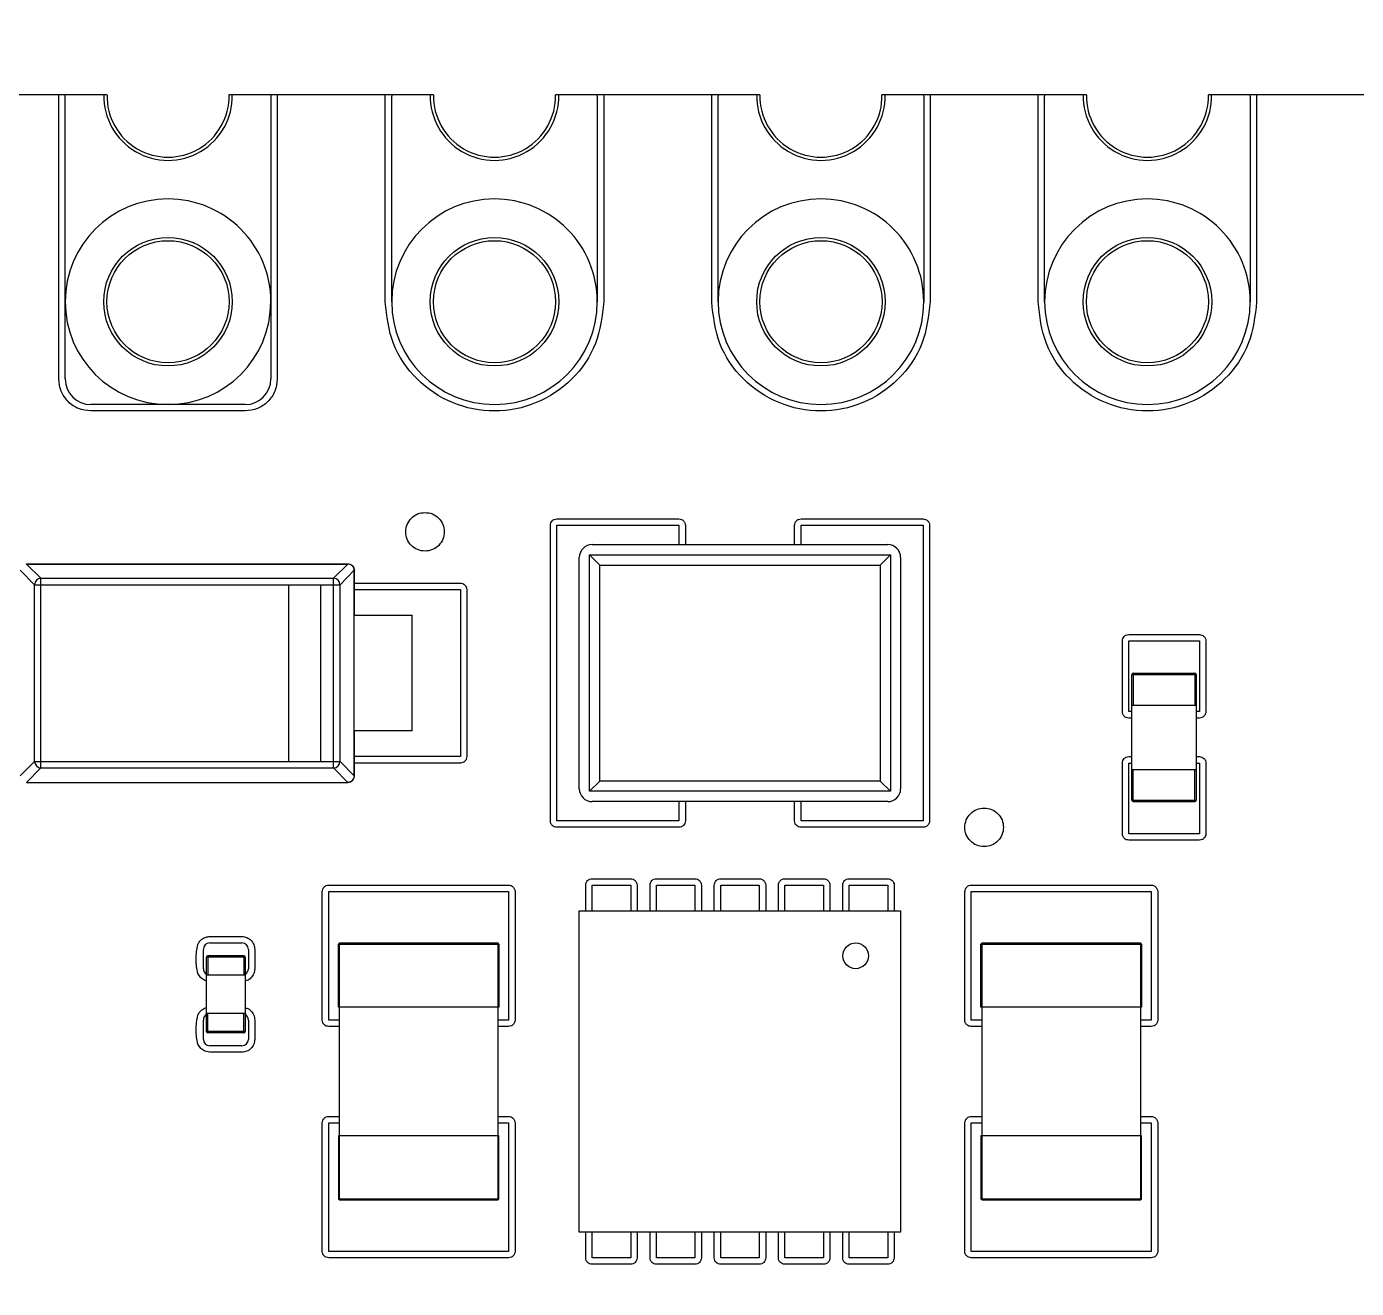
# Model space of a CAD drawing. Header units: millimetres. Extents: x -45 to 54, y -60 to 45.
# Drawn here: x -32.05 to -21.7, y 14.03 to 23.85 of the extents above; entities that cross this region are included whole.
import ezdxf

# ---------------------------------------------------------------- set-up
doc = ezdxf.new("R2010")
doc.units = ezdxf.units.MM

msp = doc.modelspace()

# ---------------------------------------------------------------- linework, layer by layer
at = {"color": 7, "linetype": 'Continuous', "lineweight": 25}
for p, q in [((-31.795, 23.318), (-32.636, 23.318)), ((-31.795, 21.108), (-31.795, 23.318)), ((-31.42, 23.318), (-31.794, 23.318)), ((-31.745, 21.108), (-31.745, 23.318)), ((-30.097, 23.318), (-30.471, 23.318)), ((-30.145, 23.318), (-30.145, 21.108)), ((-29.255, 23.318), (-30.095, 23.318)), ((-30.095, 23.318), (-30.095, 21.108)), ((-29.255, 23.308), (-29.255, 23.318)), ((-29.255, 21.708), (-29.255, 23.308)), ((-28.88, 23.318), (-29.254, 23.318)), ((-29.205, 21.708), (-29.205, 23.308)), ((-27.557, 23.318), (-27.931, 23.318)), ((-27.605, 23.308), (-27.605, 21.708)), ((-26.715, 23.318), (-27.556, 23.318)), ((-27.556, 23.318), (-27.555, 23.308)), ((-27.555, 23.308), (-27.555, 21.708)), ((-26.715, 23.308), (-26.715, 23.318)), ((-26.715, 21.708), (-26.715, 23.308)), ((-26.34, 23.318), (-26.714, 23.318)), ((-26.665, 21.708), (-26.665, 23.308)), ((-25.017, 23.318), (-25.391, 23.318)), ((-25.065, 23.308), (-25.065, 21.708)), ((-24.175, 23.318), (-25.016, 23.318)), ((-25.016, 23.318), (-25.015, 23.308)), ((-25.015, 23.308), (-25.015, 21.708)), ((-24.175, 23.308), (-24.175, 23.318)), ((-24.175, 21.708), (-24.175, 23.308)), ((-23.8, 23.318), (-24.174, 23.318)), ((-24.125, 21.708), (-24.125, 23.308)), ((-22.477, 23.318), (-22.851, 23.318)), ((-22.525, 23.308), (-22.525, 21.708)), ((-21.635, 23.318), (-22.476, 23.318)), ((-22.476, 23.318), (-22.475, 23.308)), ((-22.475, 23.308), (-22.475, 21.708)), ((-30.345, 20.908), (-31.545, 20.908)), ((-30.345, 20.858), (-31.545, 20.858)), ((-27.92, 20.018), (-26.97, 20.018)), ((-26.02, 20.018), (-25.07, 20.018)), ((-27.97, 17.668), (-27.97, 19.968)), ((-27.92, 17.668), (-27.92, 19.968)), ((-27.92, 19.968), (-26.97, 19.968)), ((-26.97, 19.968), (-26.97, 19.818)), ((-26.92, 19.968), (-26.92, 19.818)), ((-26.07, 19.818), (-26.07, 19.968)), ((-26.02, 19.968), (-25.07, 19.968)), ((-26.02, 19.818), (-26.02, 19.968)), ((-25.07, 19.968), (-25.07, 17.668)), ((-25.02, 19.968), (-25.02, 17.668)), ((-27.645, 19.818), (-25.345, 19.818)), ((-32.045, 19.667), (-32.045, 19.668)), ((-32.045, 19.668), (-29.545, 19.668)), ((-31.934, 19.556), (-32.045, 19.667)), ((-32.045, 19.667), (-29.545, 19.667)), ((-29.545, 19.667), (-29.657, 19.556)), ((-29.545, 19.667), (-29.545, 19.668)), ((-27.745, 17.918), (-27.745, 19.718)), ((-27.585, 19.658), (-27.665, 19.738)), ((-27.665, 17.898), (-27.665, 19.738)), ((-27.665, 19.738), (-25.325, 19.738)), ((-25.405, 19.658), (-25.325, 19.738)), ((-25.325, 19.738), (-25.325, 17.898)), ((-25.245, 19.718), (-25.245, 17.918)), ((-31.983, 19.506), (-32.095, 19.618)), ((-31.934, 18.08), (-31.934, 19.556)), ((-31.934, 19.556), (-29.657, 19.556)), ((-29.657, 18.08), (-29.657, 19.556)), ((-29.496, 19.618), (-29.607, 19.506)), ((-29.496, 18.018), (-29.496, 19.618)), ((-29.495, 19.618), (-29.496, 19.618)), ((-29.495, 19.268), (-29.495, 19.618)), ((-27.585, 17.978), (-27.585, 19.658)), ((-27.585, 19.658), (-25.405, 19.658)), ((-25.405, 19.658), (-25.405, 17.978)), ((-31.983, 18.129), (-31.983, 19.506)), ((-31.983, 19.506), (-29.607, 19.506)), ((-30.007, 19.506), (-30.007, 18.129)), ((-29.757, 18.129), (-29.757, 19.506)), ((-29.607, 18.129), (-29.607, 19.506)), ((-29.495, 19.518), (-28.67, 19.518)), ((-29.495, 19.468), (-28.67, 19.468)), ((-28.67, 19.468), (-28.67, 18.168)), ((-28.62, 19.468), (-28.62, 18.168)), ((-29.496, 19.268), (-29.045, 19.268)), ((-29.045, 18.368), (-29.045, 19.268)), ((-23.52, 18.518), (-23.52, 19.068)), ((-23.47, 19.118), (-22.92, 19.118)), ((-23.47, 19.068), (-22.92, 19.068)), ((-23.47, 18.518), (-23.47, 19.068)), ((-22.92, 19.068), (-22.92, 18.518)), ((-22.87, 19.068), (-22.87, 18.518)), ((-23.445, 18.808), (-22.945, 18.808)), ((-23.445, 17.828), (-23.445, 18.808)), ((-23.435, 18.818), (-23.435, 18.568)), ((-23.435, 18.818), (-22.955, 18.818)), ((-22.955, 18.818), (-22.955, 18.568)), ((-22.945, 18.808), (-22.945, 17.828)), ((-23.445, 18.568), (-22.945, 18.568)), ((-23.445, 18.518), (-23.47, 18.518)), ((-23.445, 18.468), (-23.47, 18.468)), ((-22.92, 18.518), (-22.945, 18.518)), ((-22.92, 18.468), (-22.945, 18.468)), ((-29.045, 18.368), (-29.496, 18.368)), ((-29.495, 18.018), (-29.495, 18.368)), ((-31.983, 18.129), (-32.095, 18.018)), ((-31.983, 18.129), (-29.607, 18.129)), ((-29.496, 18.018), (-29.607, 18.129)), ((-28.67, 18.168), (-29.495, 18.168)), ((-28.67, 18.118), (-29.495, 18.118)), ((-23.52, 17.568), (-23.52, 18.118)), ((-23.47, 18.168), (-23.445, 18.168)), ((-23.47, 17.568), (-23.47, 18.118)), ((-23.47, 18.118), (-23.445, 18.118)), ((-22.945, 18.168), (-22.92, 18.168)), ((-22.945, 18.118), (-22.92, 18.118)), ((-22.92, 18.118), (-22.92, 17.568)), ((-22.87, 18.118), (-22.87, 17.568)), ((-31.934, 18.08), (-32.045, 17.968)), ((-31.934, 18.08), (-29.657, 18.08)), ((-29.545, 17.968), (-29.657, 18.08)), ((-29.495, 18.018), (-29.496, 18.018)), ((-23.445, 18.068), (-22.945, 18.068)), ((-23.435, 17.818), (-23.435, 18.068)), ((-22.955, 17.818), (-22.955, 18.068)), ((-32.045, 17.968), (-29.545, 17.968)), ((-32.045, 17.968), (-32.045, 17.968)), ((-32.045, 17.968), (-29.545, 17.968)), ((-29.545, 17.968), (-29.545, 17.968)), ((-27.585, 17.978), (-27.665, 17.898)), ((-25.405, 17.978), (-27.585, 17.978)), ((-25.405, 17.978), (-25.325, 17.898)), ((-25.325, 17.898), (-27.665, 17.898)), ((-25.345, 17.818), (-27.645, 17.818)), ((-26.97, 17.818), (-26.97, 17.668)), ((-26.92, 17.818), (-26.92, 17.668)), ((-26.07, 17.668), (-26.07, 17.818)), ((-26.02, 17.668), (-26.02, 17.818)), ((-23.445, 17.828), (-22.945, 17.828)), ((-23.435, 17.818), (-22.955, 17.818)), ((-26.97, 17.668), (-27.92, 17.668)), ((-26.97, 17.618), (-27.92, 17.618)), ((-25.07, 17.668), (-26.02, 17.668)), ((-25.07, 17.618), (-26.02, 17.618)), ((-22.92, 17.568), (-23.47, 17.568)), ((-22.92, 17.518), (-23.47, 17.518)), ((-27.645, 17.218), (-27.345, 17.218)), ((-27.145, 17.218), (-26.845, 17.218)), ((-26.645, 17.218), (-26.345, 17.218)), ((-26.145, 17.218), (-25.845, 17.218)), ((-25.645, 17.218), (-25.345, 17.218)), ((-29.745, 16.118), (-29.745, 17.118)), ((-29.695, 17.168), (-28.295, 17.168)), ((-29.695, 17.118), (-28.295, 17.118)), ((-29.695, 16.118), (-29.695, 17.118)), ((-28.295, 17.118), (-28.295, 16.118)), ((-28.245, 17.118), (-28.245, 16.118)), ((-27.695, 16.968), (-27.695, 17.168)), ((-27.645, 16.968), (-27.645, 17.168)), ((-27.645, 17.168), (-27.345, 17.168)), ((-27.345, 17.168), (-27.345, 16.968)), ((-27.295, 17.168), (-27.295, 16.968)), ((-27.195, 16.968), (-27.195, 17.168)), ((-27.145, 16.968), (-27.145, 17.168)), ((-27.145, 17.168), (-26.845, 17.168)), ((-26.845, 17.168), (-26.845, 16.968)), ((-26.795, 17.168), (-26.795, 16.968)), ((-26.695, 16.968), (-26.695, 17.168)), ((-26.645, 16.968), (-26.645, 17.168)), ((-26.645, 17.168), (-26.345, 17.168)), ((-26.345, 17.168), (-26.345, 16.968)), ((-26.295, 17.168), (-26.295, 16.968)), ((-26.195, 16.968), (-26.195, 17.168)), ((-26.145, 16.968), (-26.145, 17.168)), ((-26.145, 17.168), (-25.845, 17.168)), ((-25.845, 17.168), (-25.845, 16.968)), ((-25.795, 17.168), (-25.795, 16.968)), ((-25.695, 16.968), (-25.695, 17.168)), ((-25.645, 16.968), (-25.645, 17.168)), ((-25.645, 17.168), (-25.345, 17.168)), ((-25.345, 17.168), (-25.345, 16.968)), ((-25.295, 17.168), (-25.295, 16.968)), ((-24.745, 16.118), (-24.745, 17.118)), ((-24.695, 17.168), (-23.295, 17.168)), ((-24.695, 16.118), (-24.695, 17.118)), ((-24.695, 17.118), (-23.295, 17.118)), ((-23.295, 17.118), (-23.295, 16.118)), ((-23.245, 17.118), (-23.245, 16.118)), ((-27.745, 16.968), (-25.245, 16.968)), ((-27.745, 14.468), (-27.745, 16.968)), ((-25.245, 16.968), (-25.245, 14.468)), ((-30.62, 16.768), (-30.37, 16.768)), ((-30.67, 16.518), (-30.67, 16.668)), ((-30.62, 16.718), (-30.37, 16.718)), ((-30.32, 16.668), (-30.32, 16.518)), ((-30.27, 16.668), (-30.27, 16.518)), ((-29.62, 16.218), (-29.62, 16.708)), ((-29.62, 16.708), (-28.37, 16.708)), ((-29.61, 16.718), (-28.38, 16.718)), ((-29.61, 14.718), (-29.61, 16.718)), ((-28.38, 16.718), (-28.38, 14.718)), ((-28.37, 16.708), (-28.37, 16.218)), ((-24.62, 16.218), (-24.62, 16.708)), ((-24.62, 16.708), (-23.37, 16.708)), ((-24.61, 16.718), (-23.38, 16.718)), ((-24.61, 14.718), (-24.61, 16.718)), ((-23.38, 16.718), (-23.38, 14.718)), ((-23.37, 16.708), (-23.37, 16.218)), ((-30.345, 16.608), (-30.645, 16.608)), ((-30.645, 16.028), (-30.645, 16.608)), ((-30.635, 16.618), (-30.635, 16.468)), ((-30.355, 16.618), (-30.635, 16.618)), ((-30.355, 16.618), (-30.355, 16.468)), ((-30.345, 16.608), (-30.345, 16.028)), ((-30.691, 16.447), (-30.713, 16.48)), ((-30.345, 16.468), (-30.645, 16.468)), ((-30.659, 16.425), (-30.691, 16.447)), ((-30.645, 16.423), (-30.659, 16.425)), ((-30.345, 16.168), (-30.645, 16.168)), ((-30.635, 16.018), (-30.635, 16.168)), ((-30.355, 16.018), (-30.355, 16.168)), ((-28.37, 16.218), (-29.62, 16.218)), ((-23.37, 16.218), (-24.62, 16.218)), ((-30.67, 15.968), (-30.67, 16.118)), ((-30.32, 16.118), (-30.32, 15.968)), ((-30.27, 16.118), (-30.27, 15.968)), ((-29.61, 16.118), (-29.695, 16.118)), ((-29.61, 16.068), (-29.695, 16.068)), ((-28.295, 16.118), (-28.38, 16.118)), ((-28.295, 16.068), (-28.38, 16.068)), ((-24.61, 16.118), (-24.695, 16.118)), ((-24.61, 16.068), (-24.695, 16.068)), ((-23.295, 16.118), (-23.38, 16.118)), ((-23.295, 16.068), (-23.38, 16.068)), ((-30.345, 16.028), (-30.645, 16.028)), ((-30.355, 16.018), (-30.635, 16.018)), ((-30.691, 15.897), (-30.713, 15.93)), ((-30.659, 15.875), (-30.691, 15.897)), ((-30.62, 15.868), (-30.659, 15.875)), ((-30.37, 15.918), (-30.62, 15.918)), ((-30.37, 15.868), (-30.62, 15.868)), ((-29.745, 14.318), (-29.745, 15.318)), ((-29.695, 15.368), (-29.61, 15.368)), ((-29.695, 15.318), (-29.61, 15.318)), ((-29.695, 14.318), (-29.695, 15.318)), ((-28.38, 15.368), (-28.295, 15.368)), ((-28.38, 15.318), (-28.295, 15.318)), ((-28.295, 15.318), (-28.295, 14.318)), ((-28.245, 15.318), (-28.245, 14.318)), ((-24.745, 14.318), (-24.745, 15.318)), ((-24.695, 15.368), (-24.61, 15.368)), ((-24.695, 15.318), (-24.61, 15.318)), ((-24.695, 14.318), (-24.695, 15.318)), ((-23.38, 15.368), (-23.295, 15.368)), ((-23.38, 15.318), (-23.295, 15.318)), ((-23.295, 15.318), (-23.295, 14.318)), ((-23.245, 15.318), (-23.245, 14.318)), ((-29.62, 15.218), (-29.62, 14.728)), ((-28.37, 15.218), (-29.62, 15.218)), ((-28.37, 14.728), (-28.37, 15.218)), ((-24.62, 15.218), (-24.62, 14.728)), ((-23.37, 15.218), (-24.62, 15.218)), ((-23.37, 14.728), (-23.37, 15.218)), ((-29.62, 14.728), (-28.37, 14.728)), ((-29.61, 14.718), (-28.38, 14.718)), ((-24.62, 14.728), (-23.37, 14.728)), ((-24.61, 14.718), (-23.38, 14.718)), ((-25.245, 14.468), (-27.745, 14.468)), ((-27.695, 14.268), (-27.695, 14.468)), ((-27.645, 14.268), (-27.645, 14.468)), ((-27.345, 14.468), (-27.345, 14.268)), ((-27.295, 14.468), (-27.295, 14.268)), ((-27.195, 14.268), (-27.195, 14.468)), ((-27.145, 14.268), (-27.145, 14.468)), ((-26.845, 14.468), (-26.845, 14.268)), ((-26.795, 14.468), (-26.795, 14.268)), ((-26.695, 14.268), (-26.695, 14.468)), ((-26.645, 14.268), (-26.645, 14.468)), ((-26.345, 14.468), (-26.345, 14.268)), ((-26.295, 14.468), (-26.295, 14.268)), ((-26.195, 14.268), (-26.195, 14.468)), ((-26.145, 14.268), (-26.145, 14.468)), ((-25.845, 14.468), (-25.845, 14.268)), ((-25.795, 14.468), (-25.795, 14.268)), ((-25.695, 14.268), (-25.695, 14.468)), ((-25.645, 14.268), (-25.645, 14.468)), ((-25.345, 14.468), (-25.345, 14.268)), ((-25.295, 14.468), (-25.295, 14.268)), ((-28.295, 14.318), (-29.695, 14.318)), ((-23.295, 14.318), (-24.695, 14.318)), ((-28.295, 14.268), (-29.695, 14.268)), ((-27.345, 14.268), (-27.645, 14.268)), ((-27.345, 14.218), (-27.645, 14.218)), ((-26.845, 14.268), (-27.145, 14.268)), ((-26.845, 14.218), (-27.145, 14.218)), ((-26.345, 14.268), (-26.645, 14.268)), ((-26.345, 14.218), (-26.645, 14.218)), ((-25.845, 14.268), (-26.145, 14.268)), ((-25.845, 14.218), (-26.145, 14.218)), ((-25.345, 14.268), (-25.645, 14.268)), ((-25.345, 14.218), (-25.645, 14.218)), ((-23.295, 14.268), (-24.695, 14.268))]:
    msp.add_line(p, q, dxfattribs=at)
for centre, radius in [((-30.945, 21.708), 0.5), ((-30.945, 21.708), 0.475), ((-28.405, 21.708), 0.5), ((-28.405, 21.708), 0.475), ((-25.865, 21.708), 0.5), ((-25.865, 21.708), 0.475), ((-23.325, 21.708), 0.5), ((-23.325, 21.708), 0.475), ((-25.595, 16.618), 0.1)]:
    msp.add_circle(centre, radius, dxfattribs=at)
for centre, radius, start, end in [((0, 0), 45, 58.796, 306.9542), ((-30.945, 23.308), 0.5, 178.854, 1.146), ((-30.945, 23.308), 0.475, 178.7937, 1.2063), ((-28.405, 23.308), 0.8, 179.2838, 180), ((-28.405, 23.308), 0.5, 178.854, 1.146), ((-28.405, 23.308), 0.475, 178.7937, 1.2063), ((-28.405, 23.308), 0.8, 0, 0.7162), ((-25.865, 23.308), 0.8, 179.2838, 180), ((-25.865, 23.308), 0.5, 178.854, 1.146), ((-25.865, 23.308), 0.475, 178.7937, 1.2063), ((-25.865, 23.308), 0.8, 0, 0.7162), ((-23.325, 23.308), 0.8, 179.2838, 180), ((-23.325, 23.308), 0.5, 178.854, 1.146), ((-23.325, 23.308), 0.475, 178.7937, 1.2063), ((-23.325, 23.308), 0.8, 0, 0.7162), ((-30.945, 21.708), 0.8, 90, 179.9999), ((-30.945, 21.708), 0.8, 360, 90.0001), ((-28.405, 21.708), 0.8, 90.0001, 179.9999), ((-28.405, 21.708), 0.8, 359.9999, 90.0001), ((-25.865, 21.708), 0.8, 90.0001, 179.9999), ((-25.865, 21.708), 0.8, 359.9999, 90.0001), ((-23.325, 21.708), 0.8, 90.0001, 179.9999), ((-23.325, 21.708), 0.8, 359.9999, 90.0001), ((-30.945, 21.708), 0.8, 180, 0), ((-28.405, 21.708), 0.8, 180, 0), ((-25.865, 21.708), 0.8, 180, 0), ((-23.325, 21.708), 0.8, 180, 0), ((-31.545, 21.108), 0.2, 180.0003, 269.9997), ((-30.345, 21.108), 0.2, 270.0003, 359.9997), ((-27.645, 19.718), 0.1, 90, 180), ((-25.345, 19.718), 0.1, 0, 90), ((-31.933, 19.505), 0.0507, 91.2893, 178.7107), ((-29.658, 19.505), 0.0507, 1.2893, 88.7107), ((-23.435, 18.808), 0.01, 90, 180), ((-22.955, 18.808), 0.01, 0, 90), ((-31.933, 18.131), 0.0507, 181.2893, 268.7107), ((-29.658, 18.131), 0.0507, 271.2893, 358.7107), ((-27.645, 17.918), 0.1, 180, 270), ((-25.345, 17.918), 0.1, 270, 0), ((-23.435, 17.828), 0.01, 180, 270), ((-22.955, 17.828), 0.01, 270, 0), ((-30.62, 16.668), 0.05, 90.0013, 179.9987), ((-30.37, 16.668), 0.05, 0.0013, 89.9987), ((-29.61, 16.708), 0.01, 90, 180), ((-28.38, 16.708), 0.01, 360, 90), ((-24.61, 16.708), 0.01, 90, 180), ((-23.38, 16.708), 0.01, 0, 90), ((-30.635, 16.608), 0.01, 90, 180), ((-30.355, 16.608), 0.01, 360, 90), ((-30.62, 16.518), 0.05, 180.0013, 239.9992), ((-30.37, 16.518), 0.05, 300.0008, 359.9987), ((-30.62, 16.118), 0.05, 120.0008, 179.9987), ((-30.37, 16.118), 0.05, 0.0013, 59.9992), ((-30.62, 15.968), 0.05, 180.0013, 269.9987), ((-30.635, 16.028), 0.01, 180, 270), ((-30.37, 15.968), 0.05, 270.0013, 359.9987), ((-30.355, 16.028), 0.01, 270, 0), ((-29.61, 14.728), 0.01, 180, 270), ((-28.38, 14.728), 0.01, 270, 0), ((-24.61, 14.728), 0.01, 180, 270), ((-23.38, 14.728), 0.01, 270, 360)]:
    msp.add_arc(centre, radius, start, end, dxfattribs=at)
for points in [[(-27.555, 21.708), (-27.568, 21.597), (-27.594, 21.374), (-27.79, 21.091), (-28.071, 20.902), (-28.405, 20.836), (-28.74, 20.902), (-29.021, 21.091), (-29.217, 21.374), (-29.243, 21.597), (-29.255, 21.708)], [(-25.015, 21.708), (-25.028, 21.597), (-25.054, 21.374), (-25.25, 21.091), (-25.531, 20.902), (-25.865, 20.836), (-26.2, 20.902), (-26.481, 21.091), (-26.677, 21.374), (-26.703, 21.597), (-26.715, 21.708)], [(-22.475, 21.708), (-22.488, 21.597), (-22.514, 21.374), (-22.71, 21.091), (-22.991, 20.902), (-23.325, 20.836), (-23.66, 20.902), (-23.941, 21.091), (-24.137, 21.374), (-24.163, 21.597), (-24.175, 21.708)], [(-29.545, 19.668), (-29.539, 19.667), (-29.526, 19.666), (-29.509, 19.654), (-29.498, 19.638), (-29.496, 19.624), (-29.495, 19.618)], [(-29.545, 17.968), (-29.539, 17.969), (-29.526, 17.97), (-29.509, 17.982), (-29.498, 17.998), (-29.496, 18.011), (-29.495, 18.018)], [(-30.713, 16.48), (-30.72, 16.517), (-30.733, 16.593), (-30.72, 16.668), (-30.713, 16.706)], [(-30.713, 15.93), (-30.72, 15.967), (-30.733, 16.043), (-30.72, 16.118), (-30.713, 16.156)]]:
    msp.add_open_spline(points, degree=3, dxfattribs=at)
for points, knots in [([(-31.545, 20.858), (-31.578, 20.861), (-31.644, 20.868), (-31.726, 20.927), (-31.784, 21.01), (-31.792, 21.075), (-31.795, 21.108)], [0, 0, 0, 0, 0.2498096, 0.5003674, 0.7501837, 1, 1, 1, 1]), ([(-30.095, 21.108), (-30.099, 21.075), (-30.106, 21.009), (-30.165, 20.927), (-30.247, 20.869), (-30.313, 20.862), (-30.345, 20.858)], [0, 0, 0, 0, 0.2498096, 0.5003674, 0.7501837, 1, 1, 1, 1]), ([(-28.945, 20.068), (-28.965, 20.066), (-29.005, 20.062), (-29.054, 20.026), (-29.088, 19.977), (-29.099, 19.918), (-29.089, 19.859), (-29.054, 19.809), (-29.005, 19.775), (-28.946, 19.764), (-28.886, 19.775), (-28.837, 19.809), (-28.803, 19.859), (-28.792, 19.918), (-28.802, 19.977), (-28.837, 20.026), (-28.886, 20.062), (-28.926, 20.066), (-28.945, 20.068)], [0, 0, 0, 0, 0.0623308, 0.1249736, 0.1871628, 0.2499735, 0.3121627, 0.3749734, 0.4371626, 0.4999733, 0.5621625, 0.6249732, 0.6871624, 0.7499731, 0.8121623, 0.874973, 0.9373317, 1, 1, 1, 1]), ([(-27.97, 19.968), (-27.97, 19.974), (-27.968, 19.988), (-27.958, 20.001), (-27.949, 20.01), (-27.937, 20.016), (-27.927, 20.017), (-27.92, 20.018)], [0, 0, 0, 0, 0.2495261, 0.4990522, 0.6244104, 0.7464411, 1, 1, 1, 1]), ([(-26.97, 20.018), (-26.964, 20.017), (-26.951, 20.016), (-26.937, 20.006), (-26.929, 19.996), (-26.922, 19.984), (-26.921, 19.975), (-26.92, 19.968)], [0, 0, 0, 0, 0.249526, 0.499052, 0.62441, 0.746441, 1, 1, 1, 1]), ([(-26.07, 19.968), (-26.07, 19.974), (-26.068, 19.988), (-26.058, 20.001), (-26.049, 20.01), (-26.037, 20.016), (-26.027, 20.017), (-26.02, 20.018)], [0, 0, 0, 0, 0.249526, 0.499052, 0.62441, 0.746441, 1, 1, 1, 1]), ([(-25.07, 20.018), (-25.064, 20.017), (-25.051, 20.016), (-25.037, 20.006), (-25.029, 19.996), (-25.022, 19.984), (-25.021, 19.975), (-25.02, 19.968)], [0, 0, 0, 0, 0.249526, 0.499052, 0.62441, 0.746441, 1, 1, 1, 1]), ([(-29.496, 19.618), (-29.497, 19.625), (-29.499, 19.639), (-29.512, 19.656), (-29.529, 19.665), (-29.54, 19.667), (-29.545, 19.667)], [0, 0, 0, 0, 0.279628, 0.559257, 0.779628, 1, 1, 1, 1]), ([(-28.67, 19.518), (-28.664, 19.517), (-28.651, 19.516), (-28.637, 19.506), (-28.629, 19.496), (-28.622, 19.484), (-28.621, 19.475), (-28.62, 19.468)], [0, 0, 0, 0, 0.249526, 0.499052, 0.62441, 0.746441, 1, 1, 1, 1]), ([(-23.52, 19.068), (-23.52, 19.074), (-23.518, 19.088), (-23.508, 19.101), (-23.499, 19.11), (-23.487, 19.116), (-23.477, 19.117), (-23.47, 19.118)], [0, 0, 0, 0, 0.249526, 0.499052, 0.62441, 0.746441, 1, 1, 1, 1]), ([(-22.92, 19.118), (-22.914, 19.117), (-22.901, 19.116), (-22.887, 19.106), (-22.879, 19.096), (-22.872, 19.084), (-22.871, 19.075), (-22.87, 19.068)], [0, 0, 0, 0, 0.249526, 0.499052, 0.62441, 0.746441, 1, 1, 1, 1]), ([(-23.47, 18.468), (-23.477, 18.469), (-23.49, 18.47), (-23.504, 18.48), (-23.512, 18.49), (-23.519, 18.501), (-23.52, 18.511), (-23.52, 18.518)], [0, 0, 0, 0, 0.249526, 0.499052, 0.62441, 0.746441, 1, 1, 1, 1]), ([(-22.87, 18.518), (-22.871, 18.511), (-22.873, 18.498), (-22.883, 18.484), (-22.892, 18.476), (-22.904, 18.47), (-22.914, 18.469), (-22.92, 18.468)], [0, 0, 0, 0, 0.249526, 0.499052, 0.62441, 0.746441, 1, 1, 1, 1]), ([(-28.62, 18.168), (-28.621, 18.161), (-28.623, 18.148), (-28.633, 18.134), (-28.642, 18.126), (-28.654, 18.12), (-28.664, 18.119), (-28.67, 18.118)], [0, 0, 0, 0, 0.2495261, 0.4990522, 0.6244104, 0.7464411, 1, 1, 1, 1]), ([(-23.52, 18.118), (-23.52, 18.124), (-23.518, 18.138), (-23.508, 18.151), (-23.499, 18.16), (-23.487, 18.166), (-23.477, 18.167), (-23.47, 18.168)], [0, 0, 0, 0, 0.249526, 0.499052, 0.62441, 0.746441, 1, 1, 1, 1]), ([(-22.92, 18.168), (-22.914, 18.167), (-22.901, 18.166), (-22.887, 18.156), (-22.879, 18.146), (-22.872, 18.134), (-22.871, 18.125), (-22.87, 18.118)], [0, 0, 0, 0, 0.249526, 0.499052, 0.62441, 0.746441, 1, 1, 1, 1]), ([(-29.496, 18.018), (-29.497, 18.011), (-29.499, 17.996), (-29.512, 17.98), (-29.529, 17.97), (-29.54, 17.969), (-29.545, 17.968)], [0, 0, 0, 0, 0.279628, 0.559257, 0.779628, 1, 1, 1, 1]), ([(-24.595, 17.768), (-24.615, 17.766), (-24.655, 17.762), (-24.704, 17.726), (-24.738, 17.677), (-24.749, 17.618), (-24.739, 17.559), (-24.704, 17.509), (-24.655, 17.475), (-24.596, 17.464), (-24.536, 17.475), (-24.487, 17.509), (-24.453, 17.559), (-24.442, 17.618), (-24.452, 17.677), (-24.487, 17.726), (-24.536, 17.762), (-24.576, 17.766), (-24.595, 17.768)], [0, 0, 0, 0, 0.0623308, 0.1249736, 0.1871628, 0.2499735, 0.3121627, 0.3749734, 0.4371626, 0.4999733, 0.5621625, 0.6249732, 0.6871624, 0.7499731, 0.8121623, 0.874973, 0.9373317, 1, 1, 1, 1]), ([(-27.92, 17.618), (-27.927, 17.619), (-27.94, 17.62), (-27.954, 17.63), (-27.962, 17.64), (-27.969, 17.651), (-27.97, 17.661), (-27.97, 17.668)], [0, 0, 0, 0, 0.249526, 0.499052, 0.62441, 0.746441, 1, 1, 1, 1]), ([(-26.92, 17.668), (-26.921, 17.661), (-26.923, 17.648), (-26.933, 17.634), (-26.942, 17.626), (-26.954, 17.62), (-26.964, 17.619), (-26.97, 17.618)], [0, 0, 0, 0, 0.2495261, 0.4990522, 0.6244104, 0.7464411, 1, 1, 1, 1]), ([(-26.02, 17.618), (-26.027, 17.619), (-26.04, 17.62), (-26.054, 17.63), (-26.062, 17.64), (-26.069, 17.651), (-26.07, 17.661), (-26.07, 17.668)], [0, 0, 0, 0, 0.249526, 0.499052, 0.62441, 0.746441, 1, 1, 1, 1]), ([(-25.02, 17.668), (-25.021, 17.661), (-25.023, 17.648), (-25.033, 17.634), (-25.042, 17.626), (-25.054, 17.62), (-25.064, 17.619), (-25.07, 17.618)], [0, 0, 0, 0, 0.249526, 0.499052, 0.62441, 0.746441, 1, 1, 1, 1]), ([(-23.47, 17.518), (-23.477, 17.519), (-23.49, 17.52), (-23.504, 17.53), (-23.512, 17.54), (-23.519, 17.551), (-23.52, 17.561), (-23.52, 17.568)], [0, 0, 0, 0, 0.249526, 0.499052, 0.62441, 0.746441, 1, 1, 1, 1]), ([(-22.87, 17.568), (-22.871, 17.561), (-22.873, 17.548), (-22.883, 17.534), (-22.892, 17.526), (-22.904, 17.52), (-22.914, 17.519), (-22.92, 17.518)], [0, 0, 0, 0, 0.249526, 0.499052, 0.62441, 0.746441, 1, 1, 1, 1]), ([(-27.695, 17.168), (-27.695, 17.174), (-27.693, 17.188), (-27.683, 17.201), (-27.674, 17.21), (-27.662, 17.216), (-27.652, 17.217), (-27.645, 17.218)], [0, 0, 0, 0, 0.249526, 0.499052, 0.62441, 0.746441, 1, 1, 1, 1]), ([(-27.345, 17.218), (-27.339, 17.217), (-27.326, 17.216), (-27.312, 17.206), (-27.304, 17.196), (-27.297, 17.184), (-27.296, 17.175), (-27.295, 17.168)], [0, 0, 0, 0, 0.249526, 0.499052, 0.62441, 0.746441, 1, 1, 1, 1]), ([(-27.195, 17.168), (-27.195, 17.174), (-27.193, 17.188), (-27.183, 17.201), (-27.174, 17.21), (-27.162, 17.216), (-27.152, 17.217), (-27.145, 17.218)], [0, 0, 0, 0, 0.249526, 0.499052, 0.62441, 0.746441, 1, 1, 1, 1]), ([(-26.845, 17.218), (-26.839, 17.217), (-26.826, 17.216), (-26.812, 17.206), (-26.804, 17.196), (-26.797, 17.184), (-26.796, 17.175), (-26.795, 17.168)], [0, 0, 0, 0, 0.249526, 0.499052, 0.62441, 0.746441, 1, 1, 1, 1]), ([(-26.695, 17.168), (-26.695, 17.174), (-26.693, 17.188), (-26.683, 17.201), (-26.674, 17.21), (-26.662, 17.216), (-26.652, 17.217), (-26.645, 17.218)], [0, 0, 0, 0, 0.249526, 0.499052, 0.62441, 0.746441, 1, 1, 1, 1]), ([(-26.345, 17.218), (-26.339, 17.217), (-26.326, 17.216), (-26.312, 17.206), (-26.304, 17.196), (-26.297, 17.184), (-26.296, 17.175), (-26.295, 17.168)], [0, 0, 0, 0, 0.249526, 0.499052, 0.62441, 0.746441, 1, 1, 1, 1]), ([(-26.195, 17.168), (-26.195, 17.174), (-26.193, 17.188), (-26.183, 17.201), (-26.174, 17.21), (-26.162, 17.216), (-26.152, 17.217), (-26.145, 17.218)], [0, 0, 0, 0, 0.249526, 0.499052, 0.62441, 0.746441, 1, 1, 1, 1]), ([(-25.845, 17.218), (-25.839, 17.217), (-25.826, 17.216), (-25.812, 17.206), (-25.804, 17.196), (-25.797, 17.184), (-25.796, 17.175), (-25.795, 17.168)], [0, 0, 0, 0, 0.249526, 0.499052, 0.62441, 0.746441, 1, 1, 1, 1]), ([(-25.695, 17.168), (-25.695, 17.174), (-25.693, 17.188), (-25.683, 17.201), (-25.674, 17.21), (-25.662, 17.216), (-25.652, 17.217), (-25.645, 17.218)], [0, 0, 0, 0, 0.249526, 0.499052, 0.62441, 0.746441, 1, 1, 1, 1]), ([(-25.345, 17.218), (-25.339, 17.217), (-25.326, 17.216), (-25.312, 17.206), (-25.304, 17.196), (-25.297, 17.184), (-25.296, 17.175), (-25.295, 17.168)], [0, 0, 0, 0, 0.249526, 0.499052, 0.62441, 0.746441, 1, 1, 1, 1]), ([(-29.745, 17.118), (-29.745, 17.124), (-29.743, 17.138), (-29.733, 17.151), (-29.724, 17.16), (-29.712, 17.166), (-29.702, 17.167), (-29.695, 17.168)], [0, 0, 0, 0, 0.249526, 0.499052, 0.62441, 0.746441, 1, 1, 1, 1]), ([(-28.295, 17.168), (-28.289, 17.167), (-28.276, 17.166), (-28.262, 17.156), (-28.254, 17.146), (-28.247, 17.134), (-28.246, 17.125), (-28.245, 17.118)], [0, 0, 0, 0, 0.249526, 0.499052, 0.62441, 0.746441, 1, 1, 1, 1]), ([(-24.745, 17.118), (-24.745, 17.124), (-24.743, 17.138), (-24.733, 17.151), (-24.724, 17.16), (-24.712, 17.166), (-24.702, 17.167), (-24.695, 17.168)], [0, 0, 0, 0, 0.249526, 0.499052, 0.62441, 0.746441, 1, 1, 1, 1]), ([(-23.295, 17.168), (-23.289, 17.167), (-23.276, 17.166), (-23.262, 17.156), (-23.254, 17.146), (-23.247, 17.134), (-23.246, 17.125), (-23.245, 17.118)], [0, 0, 0, 0, 0.249526, 0.499052, 0.62441, 0.746441, 1, 1, 1, 1]), ([(-30.713, 16.706), (-30.708, 16.715), (-30.699, 16.732), (-30.677, 16.752), (-30.65, 16.766), (-30.63, 16.767), (-30.62, 16.768)], [0, 0, 0, 0, 0.248724, 0.499889, 0.748745, 1, 1, 1, 1]), ([(-30.37, 16.768), (-30.357, 16.767), (-30.331, 16.764), (-30.298, 16.74), (-30.274, 16.707), (-30.272, 16.681), (-30.27, 16.668)], [0, 0, 0, 0, 0.248982, 0.49984, 0.748993, 1, 1, 1, 1]), ([(-30.27, 16.518), (-30.272, 16.505), (-30.275, 16.478), (-30.298, 16.446), (-30.323, 16.426), (-30.341, 16.423), (-30.345, 16.423)], [0, 0, 0, 0, 0.297394, 0.597027, 0.894625, 1, 1, 1, 1]), ([(-30.713, 16.156), (-30.708, 16.165), (-30.699, 16.183), (-30.677, 16.202), (-30.658, 16.213), (-30.647, 16.214), (-30.645, 16.214)], [0, 0, 0, 0, 0.316877, 0.636862, 0.953906, 1, 1, 1, 1]), ([(-30.345, 16.213), (-30.341, 16.212), (-30.323, 16.21), (-30.299, 16.19), (-30.274, 16.158), (-30.272, 16.131), (-30.27, 16.118)], [0, 0, 0, 0, 0.102905, 0.402556, 0.700171, 1, 1, 1, 1]), ([(-29.695, 16.068), (-29.702, 16.069), (-29.715, 16.07), (-29.729, 16.08), (-29.737, 16.09), (-29.744, 16.101), (-29.745, 16.111), (-29.745, 16.118)], [0, 0, 0, 0, 0.249526, 0.499052, 0.62441, 0.746441, 1, 1, 1, 1]), ([(-28.245, 16.118), (-28.246, 16.111), (-28.248, 16.098), (-28.258, 16.084), (-28.267, 16.076), (-28.279, 16.07), (-28.289, 16.069), (-28.295, 16.068)], [0, 0, 0, 0, 0.249526, 0.499052, 0.62441, 0.746441, 1, 1, 1, 1]), ([(-24.695, 16.068), (-24.702, 16.069), (-24.715, 16.07), (-24.729, 16.08), (-24.737, 16.09), (-24.744, 16.101), (-24.745, 16.111), (-24.745, 16.118)], [0, 0, 0, 0, 0.249526, 0.499052, 0.62441, 0.746441, 1, 1, 1, 1]), ([(-23.245, 16.118), (-23.246, 16.111), (-23.248, 16.098), (-23.258, 16.084), (-23.267, 16.076), (-23.279, 16.07), (-23.289, 16.069), (-23.295, 16.068)], [0, 0, 0, 0, 0.2495261, 0.4990522, 0.6244104, 0.7464411, 1, 1, 1, 1]), ([(-30.27, 15.968), (-30.272, 15.955), (-30.275, 15.928), (-30.298, 15.896), (-30.331, 15.872), (-30.357, 15.869), (-30.37, 15.868)], [0, 0, 0, 0, 0.248982, 0.49984, 0.748993, 1, 1, 1, 1]), ([(-29.745, 15.318), (-29.745, 15.324), (-29.743, 15.338), (-29.733, 15.351), (-29.724, 15.36), (-29.712, 15.366), (-29.702, 15.367), (-29.695, 15.368)], [0, 0, 0, 0, 0.249526, 0.499052, 0.62441, 0.746441, 1, 1, 1, 1]), ([(-28.295, 15.368), (-28.289, 15.367), (-28.276, 15.366), (-28.262, 15.356), (-28.254, 15.346), (-28.247, 15.334), (-28.246, 15.325), (-28.245, 15.318)], [0, 0, 0, 0, 0.249526, 0.499052, 0.62441, 0.746441, 1, 1, 1, 1]), ([(-24.745, 15.318), (-24.745, 15.324), (-24.743, 15.338), (-24.733, 15.351), (-24.724, 15.36), (-24.712, 15.366), (-24.702, 15.367), (-24.695, 15.368)], [0, 0, 0, 0, 0.249526, 0.499052, 0.62441, 0.746441, 1, 1, 1, 1]), ([(-23.295, 15.368), (-23.289, 15.367), (-23.276, 15.366), (-23.262, 15.356), (-23.254, 15.346), (-23.247, 15.334), (-23.246, 15.325), (-23.245, 15.318)], [0, 0, 0, 0, 0.249526, 0.499052, 0.62441, 0.746441, 1, 1, 1, 1]), ([(-29.695, 14.268), (-29.702, 14.269), (-29.715, 14.27), (-29.729, 14.28), (-29.737, 14.29), (-29.744, 14.301), (-29.745, 14.311), (-29.745, 14.318)], [0, 0, 0, 0, 0.249526, 0.499052, 0.62441, 0.746441, 1, 1, 1, 1]), ([(-28.245, 14.318), (-28.246, 14.311), (-28.248, 14.298), (-28.258, 14.284), (-28.267, 14.276), (-28.279, 14.27), (-28.289, 14.269), (-28.295, 14.268)], [0, 0, 0, 0, 0.2495261, 0.4990522, 0.6244104, 0.7464411, 1, 1, 1, 1]), ([(-24.695, 14.268), (-24.702, 14.269), (-24.715, 14.27), (-24.729, 14.28), (-24.737, 14.29), (-24.744, 14.301), (-24.745, 14.311), (-24.745, 14.318)], [0, 0, 0, 0, 0.249526, 0.499052, 0.62441, 0.746441, 1, 1, 1, 1]), ([(-23.245, 14.318), (-23.246, 14.311), (-23.248, 14.298), (-23.258, 14.284), (-23.267, 14.276), (-23.279, 14.27), (-23.289, 14.269), (-23.295, 14.268)], [0, 0, 0, 0, 0.249526, 0.499052, 0.62441, 0.746441, 1, 1, 1, 1]), ([(-27.645, 14.218), (-27.652, 14.219), (-27.665, 14.22), (-27.679, 14.23), (-27.687, 14.24), (-27.694, 14.251), (-27.695, 14.261), (-27.695, 14.268)], [0, 0, 0, 0, 0.249526, 0.499052, 0.62441, 0.746441, 1, 1, 1, 1]), ([(-27.295, 14.268), (-27.296, 14.261), (-27.298, 14.248), (-27.308, 14.234), (-27.317, 14.226), (-27.329, 14.22), (-27.339, 14.219), (-27.345, 14.218)], [0, 0, 0, 0, 0.249526, 0.499052, 0.62441, 0.746441, 1, 1, 1, 1]), ([(-27.145, 14.218), (-27.152, 14.219), (-27.165, 14.22), (-27.179, 14.23), (-27.187, 14.24), (-27.194, 14.251), (-27.195, 14.261), (-27.195, 14.268)], [0, 0, 0, 0, 0.249526, 0.499052, 0.62441, 0.746441, 1, 1, 1, 1]), ([(-26.795, 14.268), (-26.796, 14.261), (-26.798, 14.248), (-26.808, 14.234), (-26.817, 14.226), (-26.829, 14.22), (-26.839, 14.219), (-26.845, 14.218)], [0, 0, 0, 0, 0.249526, 0.499052, 0.62441, 0.746441, 1, 1, 1, 1]), ([(-26.645, 14.218), (-26.652, 14.219), (-26.665, 14.22), (-26.679, 14.23), (-26.687, 14.24), (-26.694, 14.251), (-26.695, 14.261), (-26.695, 14.268)], [0, 0, 0, 0, 0.249526, 0.499052, 0.62441, 0.746441, 1, 1, 1, 1]), ([(-26.295, 14.268), (-26.296, 14.261), (-26.298, 14.248), (-26.308, 14.234), (-26.317, 14.226), (-26.329, 14.22), (-26.339, 14.219), (-26.345, 14.218)], [0, 0, 0, 0, 0.2495261, 0.4990522, 0.6244104, 0.7464411, 1, 1, 1, 1]), ([(-26.145, 14.218), (-26.152, 14.219), (-26.165, 14.22), (-26.179, 14.23), (-26.187, 14.24), (-26.194, 14.251), (-26.195, 14.261), (-26.195, 14.268)], [0, 0, 0, 0, 0.249526, 0.499052, 0.62441, 0.746441, 1, 1, 1, 1]), ([(-25.795, 14.268), (-25.796, 14.261), (-25.798, 14.248), (-25.808, 14.234), (-25.817, 14.226), (-25.829, 14.22), (-25.839, 14.219), (-25.845, 14.218)], [0, 0, 0, 0, 0.249526, 0.499052, 0.62441, 0.746441, 1, 1, 1, 1]), ([(-25.645, 14.218), (-25.652, 14.219), (-25.665, 14.22), (-25.679, 14.23), (-25.687, 14.24), (-25.694, 14.251), (-25.695, 14.261), (-25.695, 14.268)], [0, 0, 0, 0, 0.249526, 0.499052, 0.62441, 0.746441, 1, 1, 1, 1]), ([(-25.295, 14.268), (-25.296, 14.261), (-25.298, 14.248), (-25.308, 14.234), (-25.317, 14.226), (-25.329, 14.22), (-25.339, 14.219), (-25.345, 14.218)], [0, 0, 0, 0, 0.249526, 0.499052, 0.62441, 0.746441, 1, 1, 1, 1])]:
    msp.add_open_spline(points, degree=3, knots=knots, dxfattribs=at)

doc.saveas('drawing.dxf')
